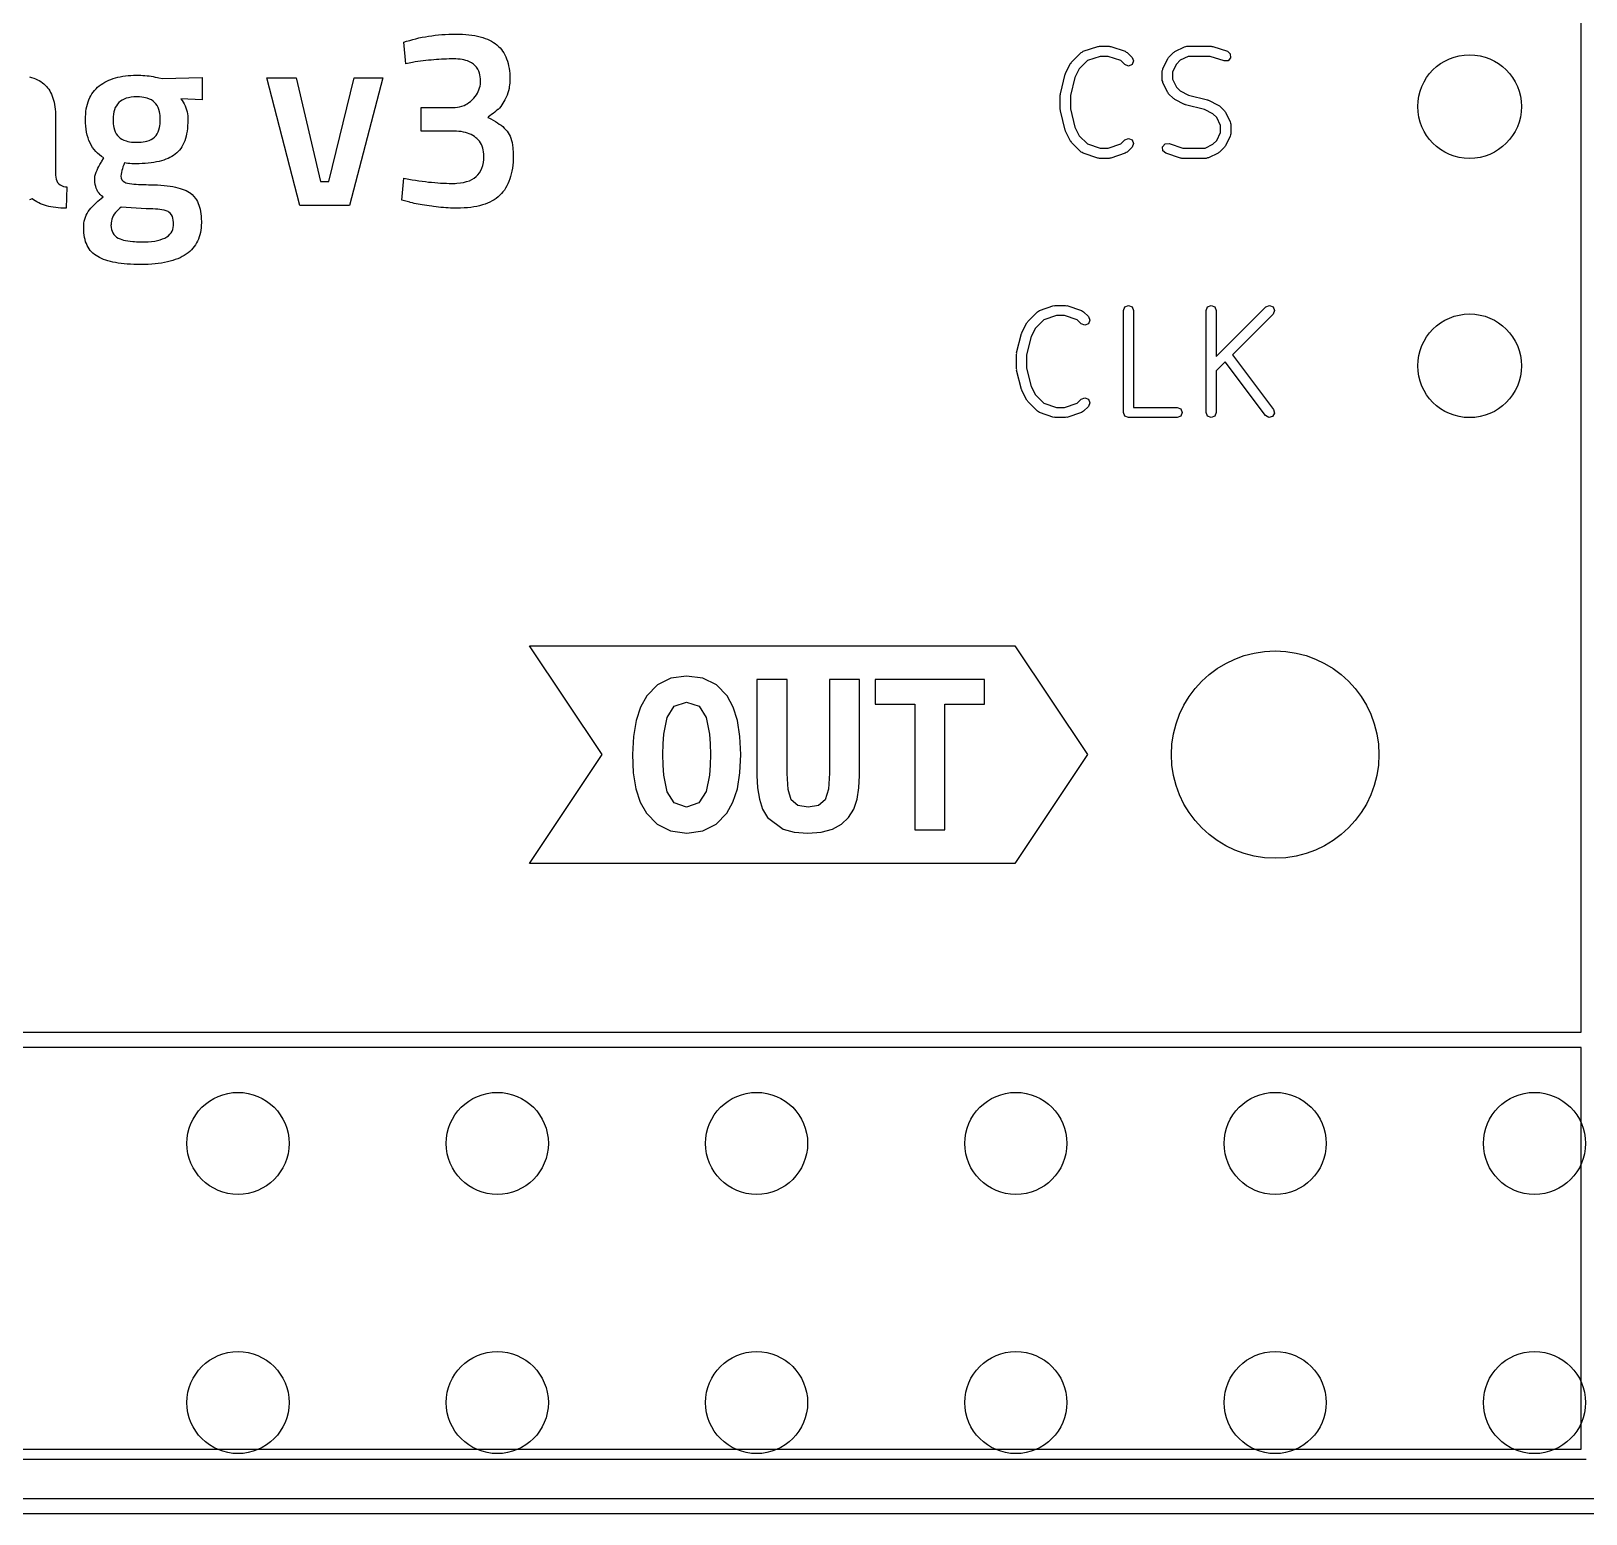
# Model space of a CAD drawing. Extents: x 51 to 109, y -109 to -51.2.
# Drawn here: x 80.52 to 95.75, y -109.04 to -94.51 of the extents above; entities that cross this region are included whole.
import ezdxf

# ---------------------------------------------------------------- set-up
doc = ezdxf.new("R2010")
doc.units = 0
doc.layers.add('BLACK', color=7, linetype='CONTINUOUS')

msp = doc.modelspace()

# ---------------------------------------------------------------- linework, layer by layer
at = {"layer": 'BLACK', "linetype": 'CONTINUOUS'}
for p, q in [((95.708, -104.319), (95.708, -77.9987)), ((84.292, -94.5843), (84.3227, -94.5771)), ((84.3227, -94.5771), (84.3537, -94.5705)), ((84.3537, -94.5705), (84.3851, -94.5646)), ((84.3851, -94.5646), (84.4168, -94.5593)), ((84.4168, -94.5593), (84.4489, -94.5546)), ((84.4489, -94.5546), (84.4813, -94.5505)), ((84.4813, -94.5505), (84.514, -94.5471)), ((84.514, -94.5471), (84.5472, -94.5443)), ((84.5472, -94.5443), (84.5806, -94.5421)), ((84.5806, -94.5421), (84.6144, -94.5406)), ((84.6144, -94.5406), (84.6486, -94.5396)), ((84.6486, -94.5396), (84.6831, -94.5393)), ((84.6831, -94.5393), (84.7173, -94.5397)), ((84.7173, -94.5397), (84.7502, -94.541)), ((84.7502, -94.541), (84.782, -94.5431)), ((84.782, -94.5431), (84.8126, -94.546)), ((84.8126, -94.546), (84.842, -94.5497)), ((84.842, -94.5497), (84.8702, -94.5543)), ((84.8702, -94.5543), (84.8972, -94.5597)), ((84.8972, -94.5597), (84.923, -94.5659)), ((84.923, -94.5659), (84.9477, -94.573)), ((84.9477, -94.573), (84.9712, -94.5809)), ((84.9712, -94.5809), (84.9934, -94.5896)), ((84.1729, -94.6192), (84.2021, -94.6095)), ((84.1954, -94.8294), (84.1729, -94.6192)), ((84.2021, -94.6095), (84.2317, -94.6005)), ((84.2317, -94.6005), (84.2617, -94.5921)), ((84.2617, -94.5921), (84.292, -94.5843)), ((84.9934, -94.5896), (85.0145, -94.5992)), ((85.0145, -94.5992), (85.0344, -94.6095)), ((85.0344, -94.6095), (85.0531, -94.6208)), ((85.0531, -94.6208), (85.0706, -94.6328)), ((85.0706, -94.6328), (85.087, -94.6457)), ((85.087, -94.6457), (85.1023, -94.6595)), ((85.1023, -94.6595), (85.1166, -94.6742)), ((85.1166, -94.6742), (85.1299, -94.69)), ((85.1299, -94.69), (85.1423, -94.7066)), ((85.1423, -94.7066), (85.1536, -94.7243)), ((85.1536, -94.7243), (85.164, -94.7429)), ((90.7142, -94.8149), (90.8094, -94.7197)), ((90.8094, -94.7197), (90.8202, -94.7152)), ((90.8202, -94.7152), (90.829, -94.7076)), ((90.829, -94.7076), (90.9718, -94.66)), ((90.9718, -94.66), (90.98, -94.6606)), ((90.98, -94.6606), (90.9876, -94.6574)), ((90.9876, -94.6574), (91.0829, -94.6574)), ((91.0829, -94.6574), (91.0905, -94.6606)), ((91.0905, -94.6606), (91.0987, -94.66)), ((91.0987, -94.66), (91.2415, -94.7076)), ((91.2415, -94.7076), (91.2503, -94.7152)), ((91.2503, -94.7152), (91.2611, -94.7197)), ((91.2611, -94.7197), (91.3087, -94.7673)), ((91.6666, -94.7673), (91.7142, -94.7197)), ((91.7142, -94.7197), (91.7218, -94.7165)), ((91.7218, -94.7165), (91.7272, -94.7103)), ((91.7272, -94.7103), (91.8224, -94.6627)), ((91.8224, -94.6627), (91.834, -94.6619)), ((91.834, -94.6619), (91.8448, -94.6574)), ((91.8448, -94.6574), (92.0829, -94.6574)), ((92.0829, -94.6574), (92.0905, -94.6606)), ((92.0905, -94.6606), (92.0987, -94.66)), ((92.0987, -94.66), (92.2415, -94.7076)), ((92.2415, -94.7076), (92.2704, -94.7327)), ((92.2704, -94.7327), (92.2731, -94.7708)), ((84.2606, -94.8168), (84.1954, -94.8294)), ((84.2868, -94.8126), (84.2606, -94.8168)), ((84.3129, -94.8087), (84.2868, -94.8126)), ((84.3389, -94.805), (84.3129, -94.8087)), ((84.3649, -94.8016), (84.3389, -94.805)), ((84.3907, -94.7985), (84.3649, -94.8016)), ((84.4164, -94.7956), (84.3907, -94.7985)), ((84.4421, -94.7931), (84.4164, -94.7956)), ((84.4676, -94.7908), (84.4421, -94.7931)), ((84.493, -94.7887), (84.4676, -94.7908)), ((84.5184, -94.7869), (84.493, -94.7887)), ((84.5436, -94.7855), (84.5184, -94.7869)), ((84.5688, -94.7842), (84.5436, -94.7855)), ((84.5938, -94.7833), (84.5688, -94.7842)), ((84.6188, -94.7826), (84.5938, -94.7833)), ((84.6436, -94.7822), (84.6188, -94.7826)), ((84.6683, -94.7821), (84.6436, -94.7822)), ((84.6831, -94.7823), (84.6683, -94.7821)), ((84.7046, -94.7833), (84.6831, -94.7823)), ((84.7251, -94.7853), (84.7046, -94.7833)), ((84.7447, -94.7883), (84.7251, -94.7853)), ((84.7634, -94.7921), (84.7447, -94.7883)), ((84.7812, -94.7969), (84.7634, -94.7921)), ((84.7982, -94.8026), (84.7812, -94.7969)), ((84.8193, -94.8116), (84.7982, -94.8026)), ((84.8389, -94.8223), (84.8193, -94.8116)), ((84.8568, -94.8346), (84.8389, -94.8223)), ((84.873, -94.8486), (84.8568, -94.8346)), ((84.887, -94.8644), (84.873, -94.8486)), ((84.8989, -94.882), (84.887, -94.8644)), ((84.9086, -94.9013), (84.8989, -94.882)), ((85.164, -94.7429), (85.1734, -94.7625)), ((85.1734, -94.7625), (85.1818, -94.783)), ((85.1818, -94.783), (85.1892, -94.8046)), ((85.1892, -94.8046), (85.1956, -94.827)), ((85.1956, -94.827), (85.201, -94.8505)), ((85.201, -94.8505), (85.2055, -94.8749)), ((85.2055, -94.8749), (85.2089, -94.9003)), ((90.6572, -94.9232), (90.7048, -94.8279)), ((90.7048, -94.8279), (90.711, -94.8225)), ((90.711, -94.8225), (90.7142, -94.8149)), ((90.7906, -94.8799), (90.7491, -94.963)), ((90.8718, -94.7987), (90.7906, -94.8799)), ((90.9957, -94.7574), (90.8718, -94.7987)), ((91.0747, -94.7574), (90.9957, -94.7574)), ((91.1987, -94.7987), (91.0747, -94.7574)), ((91.238, -94.838), (91.1987, -94.7987)), ((91.2733, -94.8527), (91.238, -94.838)), ((91.3087, -94.838), (91.2733, -94.8527)), ((91.3087, -94.7673), (91.3233, -94.8027)), ((91.3233, -94.8027), (91.3087, -94.838)), ((91.6043, -94.8979), (91.6087, -94.8871)), ((91.6087, -94.8871), (91.6096, -94.8755)), ((91.6096, -94.8755), (91.6572, -94.7803)), ((91.6572, -94.7803), (91.6634, -94.7749)), ((91.6634, -94.7749), (91.6666, -94.7673)), ((91.743, -94.8323), (91.7043, -94.9097)), ((91.7791, -94.7961), (91.743, -94.8323)), ((91.8566, -94.7574), (91.7791, -94.7961)), ((92.0747, -94.7574), (91.8566, -94.7574)), ((92.2099, -94.8025), (92.0747, -94.7574)), ((92.2481, -94.7998), (92.2099, -94.8025)), ((92.2731, -94.7708), (92.2481, -94.7998)), ((80.5072, -94.9587), (80.5283, -94.9645)), ((80.5283, -94.9645), (80.5484, -94.971)), ((80.5484, -94.971), (80.5676, -94.9784)), ((80.5676, -94.9784), (80.5857, -94.9865)), ((80.5857, -94.9865), (80.6028, -94.9954)), ((80.6028, -94.9954), (80.619, -95.0051)), ((80.619, -95.0051), (80.6341, -95.0155)), ((80.6341, -95.0155), (80.6482, -95.0267)), ((80.6482, -95.0267), (80.6614, -95.0387)), ((80.6614, -95.0387), (80.6736, -95.0515)), ((81.1908, -95.047), (81.208, -95.0342)), ((81.208, -95.0342), (81.226, -95.0223)), ((81.226, -95.0223), (81.2448, -95.0113)), ((81.2448, -95.0113), (81.2642, -95.001)), ((81.2642, -95.001), (81.2845, -94.9915)), ((81.2845, -94.9915), (81.3054, -94.9829)), ((81.3054, -94.9829), (81.3271, -94.9751)), ((81.3271, -94.9751), (81.3496, -94.9681)), ((81.3496, -94.9681), (81.3728, -94.962)), ((81.3728, -94.962), (81.3967, -94.9567)), ((81.3967, -94.9567), (81.4214, -94.9521)), ((81.4214, -94.9521), (81.4468, -94.9484)), ((81.4468, -94.9484), (81.473, -94.9456)), ((81.473, -94.9456), (81.4999, -94.9435)), ((81.4999, -94.9435), (81.5276, -94.9423)), ((81.5276, -94.9423), (81.556, -94.9419)), ((81.556, -94.9419), (81.5766, -94.9421)), ((81.5766, -94.9421), (81.5972, -94.9428)), ((81.5972, -94.9428), (81.6178, -94.9439)), ((81.6178, -94.9439), (81.6383, -94.9454)), ((81.6383, -94.9454), (81.6587, -94.9474)), ((81.6587, -94.9474), (81.6791, -94.9498)), ((81.6791, -94.9498), (81.6994, -94.9527)), ((81.6994, -94.9527), (81.7197, -94.956)), ((81.7197, -94.956), (81.74, -94.9598)), ((81.74, -94.9598), (81.7601, -94.964)), ((81.7601, -94.964), (81.7735, -94.9671)), ((81.7735, -94.9671), (81.8113, -94.9744)), ((81.8113, -94.9744), (82.1991, -94.9645)), ((82.1991, -94.9645), (82.1991, -95.1846)), ((83.1567, -96.2177), (82.834, -94.9671)), ((82.834, -94.9671), (83.1193, -94.9671)), ((83.1193, -94.9671), (83.3595, -95.985)), ((83.4394, -95.985), (83.6895, -94.9671)), ((83.9674, -94.9671), (83.6422, -96.2177)), ((83.6895, -94.9671), (83.9674, -94.9671)), ((84.9162, -94.9223), (84.9086, -94.9013)), ((84.9204, -94.9393), (84.9162, -94.9223)), ((84.9234, -94.9573), (84.9204, -94.9393)), ((84.9209, -95.0484), (84.9239, -95.0293)), ((84.9253, -94.9762), (84.9234, -94.9573)), ((84.9239, -95.0293), (84.9256, -95.0096)), ((84.9259, -94.9962), (84.9253, -94.9762)), ((84.9256, -95.0096), (84.9259, -94.9962)), ((85.2103, -95.0369), (85.2079, -95.0544)), ((85.2089, -94.9003), (85.2114, -94.9267)), ((85.212, -95.019), (85.2103, -95.0369)), ((85.2114, -94.9267), (85.2129, -94.954)), ((85.213, -95.0008), (85.212, -95.019)), ((85.2129, -94.954), (85.2133, -94.9823)), ((85.2133, -94.9823), (85.213, -95.0008)), ((90.6058, -95.1239), (90.6534, -94.9334)), ((90.6534, -94.9334), (90.6568, -94.9288)), ((90.6568, -94.9288), (90.6572, -94.9232)), ((90.7491, -94.963), (90.7043, -95.1421)), ((91.6043, -94.9931), (91.6043, -94.8979)), ((91.6087, -95.0039), (91.6043, -94.9931)), ((91.6096, -95.0155), (91.6087, -95.0039)), ((91.6572, -95.1107), (91.6096, -95.0155)), ((91.7043, -94.9097), (91.7043, -94.9813)), ((91.7043, -94.9813), (91.743, -95.0588)), ((80.6736, -95.0515), (80.6851, -95.0652)), ((80.6851, -95.0652), (80.6958, -95.0798)), ((80.6958, -95.0798), (80.7057, -95.0953)), ((80.7057, -95.0953), (80.7148, -95.1117)), ((80.7148, -95.1117), (80.7231, -95.129)), ((80.7231, -95.129), (80.7306, -95.1472)), ((80.7306, -95.1472), (80.7373, -95.1664)), ((80.7373, -95.1664), (80.7432, -95.1864)), ((80.7432, -95.1864), (80.7484, -95.2074)), ((81.0816, -95.2033), (81.0895, -95.1821)), ((81.0895, -95.1821), (81.0984, -95.1619)), ((81.0984, -95.1619), (81.1085, -95.1427)), ((81.1085, -95.1427), (81.1195, -95.1244)), ((81.1195, -95.1244), (81.1317, -95.107)), ((81.1317, -95.107), (81.1449, -95.0906)), ((81.1449, -95.0906), (81.1591, -95.0751)), ((81.1591, -95.0751), (81.1744, -95.0606)), ((81.1744, -95.0606), (81.1908, -95.047)), ((81.4157, -95.186), (81.3986, -95.1973)), ((81.4346, -95.1764), (81.4157, -95.186)), ((81.4553, -95.1686), (81.4346, -95.1764)), ((81.4778, -95.1625), (81.4553, -95.1686)), ((81.502, -95.1581), (81.4778, -95.1625)), ((81.5281, -95.1555), (81.502, -95.1581)), ((81.556, -95.1547), (81.5281, -95.1555)), ((81.5636, -95.1547), (81.556, -95.1547)), ((81.5855, -95.1555), (81.5636, -95.1547)), ((81.6063, -95.1572), (81.5855, -95.1555)), ((81.6259, -95.1599), (81.6063, -95.1572)), ((81.6444, -95.1636), (81.6259, -95.1599)), ((81.6616, -95.1681), (81.6444, -95.1636)), ((81.6828, -95.1757), (81.6616, -95.1681)), ((81.7018, -95.185), (81.6828, -95.1757)), ((81.7188, -95.1959), (81.7018, -95.185)), ((82.1991, -95.1846), (81.9911, -95.172)), ((81.9911, -95.172), (82.0032, -95.1887)), ((82.0032, -95.1887), (82.0141, -95.206)), ((84.827, -95.199), (84.8419, -95.1858)), ((84.8419, -95.1858), (84.8468, -95.1812)), ((84.8468, -95.1812), (84.861, -95.1665)), ((84.861, -95.1665), (84.8737, -95.1514)), ((84.8737, -95.1514), (84.885, -95.1356)), ((84.885, -95.1356), (84.895, -95.1193)), ((84.895, -95.1193), (84.9036, -95.1024)), ((84.9036, -95.1024), (84.9107, -95.085)), ((84.9107, -95.085), (84.9165, -95.067)), ((84.9165, -95.067), (84.9209, -95.0484)), ((85.165, -95.1818), (85.1553, -95.1997)), ((85.1747, -95.1625), (85.165, -95.1818)), ((85.1771, -95.1574), (85.1747, -95.1625)), ((85.1858, -95.1369), (85.1771, -95.1574)), ((85.1934, -95.1157), (85.1858, -95.1369)), ((85.1997, -95.094), (85.1934, -95.1157)), ((85.2049, -95.0716), (85.1997, -95.094)), ((85.2079, -95.0544), (85.2049, -95.0716)), ((90.6043, -95.136), (90.6067, -95.1301)), ((90.6043, -95.2788), (90.6043, -95.136)), ((90.6067, -95.1301), (90.6058, -95.1239)), ((90.7043, -95.1421), (90.7043, -95.2727)), ((91.6634, -95.1161), (91.6572, -95.1107)), ((91.6666, -95.1237), (91.6634, -95.1161)), ((91.7142, -95.1713), (91.6666, -95.1237)), ((91.7218, -95.1745), (91.7142, -95.1713)), ((91.7272, -95.1807), (91.7218, -95.1745)), ((91.8224, -95.2283), (91.7272, -95.1807)), ((91.743, -95.0588), (91.7791, -95.0949)), ((91.7791, -95.0949), (91.8622, -95.1364)), ((91.8622, -95.1364), (92.0474, -95.1827)), ((92.0474, -95.1827), (92.0519, -95.1861)), ((92.0519, -95.1861), (92.0576, -95.1865)), ((92.0576, -95.1865), (92.1528, -95.2341)), ((80.7484, -95.2074), (80.7527, -95.2293)), ((80.7527, -95.2293), (80.7563, -95.252)), ((80.7563, -95.252), (80.759, -95.2757)), ((80.759, -95.2757), (80.761, -95.3003)), ((80.761, -95.3003), (80.7622, -95.3258)), ((80.7622, -95.3258), (80.7626, -95.3523)), ((81.0562, -95.3497), (81.0578, -95.323)), ((81.0578, -95.323), (81.0605, -95.2972)), ((81.0605, -95.2972), (81.0641, -95.2723)), ((81.0641, -95.2723), (81.0689, -95.2483)), ((81.0689, -95.2483), (81.0747, -95.2253)), ((81.0747, -95.2253), (81.0816, -95.2033)), ((81.3294, -95.3252), (81.3267, -95.3505)), ((81.3339, -95.3017), (81.3294, -95.3252)), ((81.3402, -95.28), (81.3339, -95.3017)), ((81.3483, -95.26), (81.3402, -95.28)), ((81.3582, -95.2417), (81.3483, -95.26)), ((81.3699, -95.2252), (81.3582, -95.2417)), ((81.3834, -95.2104), (81.3699, -95.2252)), ((81.3986, -95.1973), (81.3834, -95.2104)), ((81.7336, -95.2085), (81.7188, -95.1959)), ((81.7465, -95.2229), (81.7336, -95.2085)), ((81.7577, -95.2393), (81.7465, -95.2229)), ((81.7672, -95.2575), (81.7577, -95.2393)), ((81.775, -95.2777), (81.7672, -95.2575)), ((81.781, -95.2997), (81.775, -95.2777)), ((81.7844, -95.3176), (81.781, -95.2997)), ((81.7868, -95.3364), (81.7844, -95.3176)), ((81.7883, -95.3564), (81.7868, -95.3364)), ((82.0141, -95.206), (82.0239, -95.2237)), ((82.0239, -95.2237), (82.0324, -95.242)), ((82.0324, -95.242), (82.0397, -95.2609)), ((82.0397, -95.2609), (82.0459, -95.2802)), ((82.0459, -95.2802), (82.0509, -95.3001)), ((82.0509, -95.3001), (82.0546, -95.3205)), ((82.0546, -95.3205), (82.0572, -95.3414)), ((82.0572, -95.3414), (82.0586, -95.3628)), ((84.3431, -95.4899), (84.3431, -95.2571)), ((84.3431, -95.2571), (84.6757, -95.2571)), ((84.6757, -95.2571), (84.6986, -95.256)), ((84.6986, -95.256), (84.7211, -95.2524)), ((84.7211, -95.2524), (84.7431, -95.2465)), ((84.7431, -95.2465), (84.7648, -95.2381)), ((84.7648, -95.2381), (84.7807, -95.2304)), ((84.7807, -95.2304), (84.7963, -95.2212)), ((84.7963, -95.2212), (84.8118, -95.2108)), ((84.8118, -95.2108), (84.827, -95.199)), ((85.0176, -95.34), (85.0032, -95.3499)), ((85.0346, -95.3279), (85.0176, -95.34)), ((85.0507, -95.3159), (85.0346, -95.3279)), ((85.0658, -95.3041), (85.0507, -95.3159)), ((85.08, -95.2925), (85.0658, -95.3041)), ((85.0957, -95.2789), (85.08, -95.2925)), ((85.0982, -95.2765), (85.0957, -95.2789)), ((85.1107, -95.2637), (85.0982, -95.2765)), ((85.1232, -95.2487), (85.1107, -95.2637)), ((85.1356, -95.2315), (85.1232, -95.2487)), ((85.1455, -95.2163), (85.1356, -95.2315)), ((85.1553, -95.1997), (85.1455, -95.2163)), ((90.6067, -95.2847), (90.6043, -95.2788)), ((90.6058, -95.291), (90.6067, -95.2847)), ((90.6534, -95.4814), (90.6058, -95.291)), ((90.7043, -95.2727), (90.7491, -95.4519)), ((91.8281, -95.2287), (91.8224, -95.2283)), ((91.8326, -95.2321), (91.8281, -95.2287)), ((92.0178, -95.2784), (91.8326, -95.2321)), ((92.1009, -95.3199), (92.0178, -95.2784)), ((92.137, -95.3561), (92.1009, -95.3199)), ((92.1528, -95.2341), (92.1582, -95.2403)), ((92.1582, -95.2403), (92.1658, -95.2435)), ((92.1658, -95.2435), (92.2134, -95.2911)), ((92.2134, -95.2911), (92.2166, -95.2987)), ((92.2166, -95.2987), (92.2228, -95.3041)), ((92.2228, -95.3041), (92.2704, -95.3993)), ((80.7626, -95.3523), (80.7626, -95.9224)), ((81.0557, -95.3774), (81.0562, -95.3497)), ((81.0564, -95.4103), (81.0557, -95.3774)), ((81.0585, -95.4418), (81.0564, -95.4103)), ((81.062, -95.4721), (81.0585, -95.4418)), ((81.067, -95.5012), (81.062, -95.4721)), ((81.3267, -95.3505), (81.3258, -95.3774)), ((81.3258, -95.3774), (81.3263, -95.3985)), ((81.3263, -95.3985), (81.3278, -95.4184)), ((81.3278, -95.4184), (81.3302, -95.4373)), ((81.3302, -95.4373), (81.3336, -95.4551)), ((81.3336, -95.4551), (81.3396, -95.4772)), ((81.3396, -95.4772), (81.3474, -95.4974)), ((81.3474, -95.4974), (81.3568, -95.5156)), ((81.7585, -95.5156), (81.7677, -95.4974)), ((81.7677, -95.4974), (81.7753, -95.4772)), ((81.7753, -95.4772), (81.7812, -95.4551)), ((81.7812, -95.4551), (81.7845, -95.4373)), ((81.7845, -95.4373), (81.7869, -95.4184)), ((81.7869, -95.4184), (81.7883, -95.3985)), ((81.7887, -95.3774), (81.7883, -95.3564)), ((81.7883, -95.3985), (81.7887, -95.3774)), ((82.0511, -95.4905), (82.0468, -95.5158)), ((82.0545, -95.464), (82.0511, -95.4905)), ((82.0569, -95.4363), (82.0545, -95.464)), ((82.0584, -95.4075), (82.0569, -95.4363)), ((82.0589, -95.3774), (82.0584, -95.4075)), ((82.0586, -95.3628), (82.0589, -95.3774)), ((84.6757, -95.4899), (84.3431, -95.4899)), ((84.6915, -95.4905), (84.6757, -95.4899)), ((84.7144, -95.4922), (84.6915, -95.4905)), ((84.7364, -95.495), (84.7144, -95.4922)), ((84.7576, -95.4988), (84.7364, -95.495)), ((85.0032, -95.3499), (84.9958, -95.3549)), ((84.9958, -95.3549), (85.0121, -95.3627)), ((85.0121, -95.3627), (85.0277, -95.3707)), ((85.0277, -95.3707), (85.0502, -95.3828)), ((85.0502, -95.3828), (85.0714, -95.395)), ((85.0714, -95.395), (85.0912, -95.4075)), ((85.0912, -95.4075), (85.1098, -95.4202)), ((85.1098, -95.4202), (85.127, -95.4331)), ((85.127, -95.4331), (85.143, -95.4462)), ((85.143, -95.4462), (85.1577, -95.4595)), ((85.1577, -95.4595), (85.171, -95.4729)), ((85.171, -95.4729), (85.1831, -95.4866)), ((85.1831, -95.4866), (85.1869, -95.4912)), ((85.1869, -95.4912), (85.1974, -95.5059)), ((90.6568, -95.486), (90.6534, -95.4814)), ((90.6572, -95.4917), (90.6568, -95.486)), ((90.7048, -95.5869), (90.6572, -95.4917)), ((90.7491, -95.4519), (90.7906, -95.5349)), ((92.1757, -95.4335), (92.137, -95.3561)), ((92.1757, -95.5051), (92.1757, -95.4335)), ((92.2704, -95.3993), (92.2713, -95.411)), ((92.2713, -95.411), (92.2757, -95.4217)), ((92.2757, -95.4217), (92.2757, -95.5169)), ((81.0733, -95.529), (81.067, -95.5012)), ((81.0811, -95.5556), (81.0733, -95.529)), ((81.0902, -95.5809), (81.0811, -95.5556)), ((81.1008, -95.605), (81.0902, -95.5809)), ((81.1127, -95.6278), (81.1008, -95.605)), ((81.1261, -95.6494), (81.1127, -95.6278)), ((81.1409, -95.6697), (81.1261, -95.6494)), ((81.3568, -95.5156), (81.368, -95.5319)), ((81.368, -95.5319), (81.381, -95.5464)), ((81.381, -95.5464), (81.3958, -95.5589)), ((81.3958, -95.5589), (81.4128, -95.5697)), ((81.4128, -95.5697), (81.4318, -95.5789)), ((81.4318, -95.5789), (81.453, -95.5864)), ((81.453, -95.5864), (81.4702, -95.591)), ((81.4702, -95.591), (81.4886, -95.5946)), ((81.4886, -95.5946), (81.5082, -95.5972)), ((81.5082, -95.5972), (81.529, -95.5989)), ((81.529, -95.5989), (81.551, -95.5997)), ((81.551, -95.5997), (81.5586, -95.5998)), ((81.5586, -95.5998), (81.5809, -95.5993)), ((81.5809, -95.5993), (81.6021, -95.5979)), ((81.6021, -95.5979), (81.622, -95.5956)), ((81.622, -95.5956), (81.6408, -95.5923)), ((81.6408, -95.5923), (81.6583, -95.588)), ((81.6583, -95.588), (81.6798, -95.581)), ((81.6798, -95.581), (81.6992, -95.5722)), ((81.6992, -95.5722), (81.7164, -95.5618)), ((81.7164, -95.5618), (81.7315, -95.5497)), ((81.7315, -95.5497), (81.7349, -95.5464)), ((81.7349, -95.5464), (81.7475, -95.5319)), ((81.7475, -95.5319), (81.7585, -95.5156)), ((82.0004, -95.6428), (81.9892, -95.6598)), ((82.0105, -95.6246), (82.0004, -95.6428)), ((82.0197, -95.6052), (82.0105, -95.6246)), ((82.0279, -95.5846), (82.0197, -95.6052)), ((82.0352, -95.5628), (82.0279, -95.5846)), ((82.0415, -95.5399), (82.0352, -95.5628)), ((82.0468, -95.5158), (82.0415, -95.5399)), ((84.7778, -95.5037), (84.7576, -95.4988)), ((84.7972, -95.5096), (84.7778, -95.5037)), ((84.8156, -95.5166), (84.7972, -95.5096)), ((84.8332, -95.5246), (84.8156, -95.5166)), ((84.8499, -95.5337), (84.8332, -95.5246)), ((84.8658, -95.5439), (84.8499, -95.5337)), ((84.8807, -95.5551), (84.8658, -95.5439)), ((84.8901, -95.5631), (84.8807, -95.5551)), ((84.9031, -95.576), (84.8901, -95.5631)), ((84.9147, -95.5899), (84.9031, -95.576)), ((84.925, -95.6048), (84.9147, -95.5899)), ((84.9338, -95.6207), (84.925, -95.6048)), ((84.9414, -95.6377), (84.9338, -95.6207)), ((84.9475, -95.6556), (84.9414, -95.6377)), ((85.1974, -95.5059), (85.2069, -95.5221)), ((85.2069, -95.5221), (85.2154, -95.54)), ((85.2154, -95.54), (85.2228, -95.5594)), ((85.2228, -95.5594), (85.2292, -95.5805)), ((85.2292, -95.5805), (85.2346, -95.6031)), ((85.2346, -95.6031), (85.2389, -95.6274)), ((85.2389, -95.6274), (85.2422, -95.6533)), ((90.711, -95.5923), (90.7048, -95.5869)), ((90.7142, -95.5999), (90.711, -95.5923)), ((90.8094, -95.6952), (90.7142, -95.5999)), ((90.7906, -95.5349), (90.8718, -95.6161)), ((90.8718, -95.6161), (90.9957, -95.6574)), ((91.0747, -95.6574), (91.1987, -95.6161)), ((91.1987, -95.6161), (91.238, -95.5768)), ((91.238, -95.5768), (91.2733, -95.5622)), ((91.3087, -95.6475), (91.2611, -95.6952)), ((91.2733, -95.5622), (91.3087, -95.5768)), ((91.3087, -95.5768), (91.3233, -95.6122)), ((91.3233, -95.6122), (91.3087, -95.6475)), ((91.6069, -95.644), (91.6319, -95.6151)), ((91.6096, -95.6822), (91.6069, -95.644)), ((91.6319, -95.6151), (91.6701, -95.6124)), ((91.6701, -95.6124), (91.8053, -95.6574)), ((92.0234, -95.6574), (92.1009, -95.6187)), ((92.1009, -95.6187), (92.137, -95.5826)), ((92.137, -95.5826), (92.1757, -95.5051)), ((92.2135, -95.6475), (92.1658, -95.6952)), ((92.2166, -95.6399), (92.2135, -95.6475)), ((92.2228, -95.6345), (92.2166, -95.6399)), ((92.2704, -95.5393), (92.2228, -95.6345)), ((92.2713, -95.5277), (92.2704, -95.5393)), ((92.2757, -95.5169), (92.2713, -95.5277)), ((81.1571, -95.6888), (81.1409, -95.6697)), ((81.1747, -95.7066), (81.1571, -95.6888)), ((81.1937, -95.7232), (81.1747, -95.7066)), ((81.2141, -95.7386), (81.1937, -95.7232)), ((81.1976, -95.8171), (81.2092, -95.797)), ((81.2092, -95.797), (81.2133, -95.79)), ((81.2133, -95.79), (81.2359, -95.7526)), ((81.2359, -95.7526), (81.2141, -95.7386)), ((81.4387, -95.8), (81.4305, -95.8207)), ((81.4532, -95.8029), (81.4387, -95.8)), ((81.6992, -95.8008), (81.6713, -95.8041)), ((81.7261, -95.7968), (81.6992, -95.8008)), ((81.7519, -95.792), (81.7261, -95.7968)), ((81.7766, -95.7865), (81.7519, -95.792)), ((81.8002, -95.7803), (81.7766, -95.7865)), ((81.8227, -95.7733), (81.8002, -95.7803)), ((81.8442, -95.7656), (81.8227, -95.7733)), ((81.8645, -95.7572), (81.8442, -95.7656)), ((81.8838, -95.748), (81.8645, -95.7572)), ((81.902, -95.7381), (81.8838, -95.748)), ((81.9191, -95.7275), (81.902, -95.7381)), ((81.9351, -95.7162), (81.9191, -95.7275)), ((81.9501, -95.7039), (81.9351, -95.7162)), ((81.9641, -95.6904), (81.9501, -95.7039)), ((81.9772, -95.6757), (81.9641, -95.6904)), ((81.9892, -95.6598), (81.9772, -95.6757)), ((84.9523, -95.6746), (84.9475, -95.6556)), ((84.9479, -95.8268), (84.9537, -95.7991)), ((84.9557, -95.6945), (84.9523, -95.6746)), ((84.9537, -95.7991), (84.9573, -95.7693)), ((84.9578, -95.7155), (84.9557, -95.6945)), ((84.9573, -95.7693), (84.9584, -95.7374)), ((84.9584, -95.7374), (84.9578, -95.7155)), ((85.2439, -95.7936), (85.2413, -95.8238)), ((85.2422, -95.6533), (85.2438, -95.6714)), ((85.2438, -95.6714), (85.245, -95.6902)), ((85.2454, -95.7624), (85.2439, -95.7936)), ((85.245, -95.6902), (85.2457, -95.7098)), ((85.2459, -95.7301), (85.2454, -95.7624)), ((85.2457, -95.7098), (85.2459, -95.7301)), ((90.8202, -95.6996), (90.8094, -95.6952)), ((90.829, -95.7072), (90.8202, -95.6996)), ((90.9718, -95.7549), (90.829, -95.7072)), ((90.98, -95.7543), (90.9718, -95.7549)), ((90.9876, -95.7574), (90.98, -95.7543)), ((91.0829, -95.7574), (90.9876, -95.7574)), ((90.9957, -95.6574), (91.0747, -95.6574)), ((91.0905, -95.7543), (91.0829, -95.7574)), ((91.0987, -95.7549), (91.0905, -95.7543)), ((91.2415, -95.7072), (91.0987, -95.7549)), ((91.2503, -95.6996), (91.2415, -95.7072)), ((91.2611, -95.6952), (91.2503, -95.6996)), ((91.6385, -95.7072), (91.6096, -95.6822)), ((91.7813, -95.7549), (91.6385, -95.7072)), ((91.7895, -95.7543), (91.7813, -95.7549)), ((91.7971, -95.7574), (91.7895, -95.7543)), ((92.0352, -95.7574), (91.7971, -95.7574)), ((91.8053, -95.6574), (92.0234, -95.6574)), ((92.046, -95.753), (92.0352, -95.7574)), ((92.0576, -95.7521), (92.046, -95.753)), ((92.1528, -95.7045), (92.0576, -95.7521)), ((92.1582, -95.6983), (92.1528, -95.7045)), ((92.1658, -95.6952), (92.1582, -95.6983)), ((80.7626, -95.9224), (80.7644, -95.9421)), ((80.7644, -95.9421), (80.7678, -95.9598)), ((81.146, -95.9524), (81.1484, -95.9315)), ((81.1464, -95.9681), (81.146, -95.9524)), ((81.1484, -95.9315), (81.154, -95.9107)), ((81.154, -95.9107), (81.1608, -95.8918)), ((81.1608, -95.8918), (81.1698, -95.8711)), ((81.1698, -95.8711), (81.1778, -95.8542)), ((81.1778, -95.8542), (81.1871, -95.8362)), ((81.1871, -95.8362), (81.1976, -95.8171)), ((81.4048, -95.9128), (81.4036, -95.9316)), ((81.4036, -95.9316), (81.4058, -95.9503)), ((81.4077, -95.895), (81.4048, -95.9128)), ((81.4058, -95.9503), (81.4124, -95.9664)), ((81.4123, -95.8754), (81.4077, -95.895)), ((81.4173, -95.8584), (81.4123, -95.8754)), ((81.4233, -95.8401), (81.4173, -95.8584)), ((81.4305, -95.8207), (81.4233, -95.8401)), ((81.4719, -95.8057), (81.4532, -95.8029)), ((81.492, -95.8078), (81.4719, -95.8057)), ((81.5099, -95.809), (81.492, -95.8078)), ((81.5287, -95.8097), (81.5099, -95.809)), ((81.5486, -95.81), (81.5287, -95.8097)), ((81.5809, -95.8096), (81.5486, -95.81)), ((81.6121, -95.8085), (81.5809, -95.8096)), ((81.6422, -95.8067), (81.6121, -95.8085)), ((81.6713, -95.8041), (81.6422, -95.8067)), ((84.1555, -96.1678), (84.1729, -95.9524)), ((84.1729, -95.9524), (84.19, -95.9555)), ((84.8412, -95.9642), (84.8635, -95.9507)), ((84.8635, -95.9507), (84.8834, -95.9351)), ((84.8834, -95.9351), (84.901, -95.9175)), ((84.901, -95.9175), (84.9162, -95.8979)), ((84.9162, -95.8979), (84.9291, -95.8762)), ((84.9291, -95.8762), (84.9397, -95.8526)), ((84.9397, -95.8526), (84.9479, -95.8268)), ((85.2207, -95.9339), (85.213, -95.9587)), ((85.2274, -95.9079), (85.2207, -95.9339)), ((85.2331, -95.881), (85.2274, -95.9079)), ((85.2377, -95.8529), (85.2331, -95.881)), ((85.2413, -95.8238), (85.2377, -95.8529)), ((80.7678, -95.9598), (80.7739, -95.9778)), ((80.7739, -95.9778), (80.7823, -95.9931)), ((80.7823, -95.9931), (80.7912, -96.0041)), ((80.7912, -96.0041), (80.8063, -96.0159)), ((80.8063, -96.0159), (80.8224, -96.0244)), ((80.8224, -96.0244), (80.8412, -96.0311)), ((80.8412, -96.0311), (80.8595, -96.0354)), ((80.8595, -96.0354), (80.8729, -96.0375)), ((80.8729, -96.0375), (80.8655, -96.2451)), ((81.148, -95.9905), (81.1464, -95.9681)), ((81.1512, -96.0117), (81.148, -95.9905)), ((81.1558, -96.0316), (81.1512, -96.0117)), ((81.1618, -96.0502), (81.1558, -96.0316)), ((81.1693, -96.0676), (81.1618, -96.0502)), ((81.1783, -96.0837), (81.1693, -96.0676)), ((81.1887, -96.0985), (81.1783, -96.0837)), ((81.2005, -96.112), (81.1887, -96.0985)), ((81.4124, -95.9664), (81.4253, -95.9815)), ((81.4253, -95.9815), (81.4414, -95.9918)), ((81.4414, -95.9918), (81.4496, -95.9954)), ((81.4496, -95.9954), (81.4673, -96.0005)), ((81.4673, -96.0005), (81.4861, -96.004)), ((81.4861, -96.004), (81.509, -96.007)), ((81.509, -96.007), (81.5288, -96.009)), ((81.5288, -96.009), (81.551, -96.0107)), ((81.551, -96.0107), (81.5755, -96.0121)), ((81.5755, -96.0121), (81.5931, -96.0129)), ((81.5931, -96.0129), (81.6117, -96.0136)), ((81.6117, -96.0136), (81.6313, -96.0142)), ((81.6313, -96.0142), (81.652, -96.0146)), ((81.652, -96.0146), (81.6737, -96.0149)), ((81.6737, -96.0149), (81.6921, -96.0152)), ((81.6921, -96.0152), (81.7101, -96.0156)), ((81.7101, -96.0156), (81.7278, -96.0161)), ((81.7278, -96.0161), (81.762, -96.0176)), ((81.762, -96.0176), (81.7948, -96.0197)), ((81.7948, -96.0197), (81.8262, -96.0223)), ((81.8262, -96.0223), (81.856, -96.0256)), ((81.856, -96.0256), (81.8844, -96.0295)), ((81.8844, -96.0295), (81.9113, -96.0339)), ((81.9113, -96.0339), (81.9368, -96.0389)), ((81.9368, -96.0389), (81.9608, -96.0445)), ((81.9608, -96.0445), (81.9833, -96.0507)), ((81.9833, -96.0507), (82.0044, -96.0575)), ((82.0044, -96.0575), (82.024, -96.0649)), ((82.024, -96.0649), (82.0421, -96.0728)), ((82.0421, -96.0728), (82.0588, -96.0814)), ((82.0588, -96.0814), (82.074, -96.0905)), ((82.074, -96.0905), (82.081, -96.0953)), ((82.081, -96.0953), (82.1007, -96.111)), ((83.3595, -95.985), (83.4394, -95.985)), ((84.19, -95.9555), (84.2239, -95.9614)), ((84.2239, -95.9614), (84.2573, -95.9669)), ((84.2573, -95.9669), (84.2902, -95.972)), ((84.2902, -95.972), (84.3226, -95.9768)), ((84.3226, -95.9768), (84.3544, -95.9811)), ((84.3544, -95.9811), (84.3858, -95.985)), ((84.3858, -95.985), (84.4167, -95.9886)), ((84.4167, -95.9886), (84.447, -95.9917)), ((84.447, -95.9917), (84.4768, -95.9945)), ((84.4768, -95.9945), (84.5062, -95.9968)), ((84.5062, -95.9968), (84.535, -95.9988)), ((84.535, -95.9988), (84.5633, -96.0004)), ((84.5633, -96.0004), (84.5911, -96.0015)), ((84.5911, -96.0015), (84.6184, -96.0023)), ((84.6184, -96.0023), (84.6452, -96.0027)), ((84.6452, -96.0027), (84.6584, -96.0028)), ((84.6584, -96.0028), (84.6768, -96.0024)), ((84.6768, -96.0024), (84.6947, -96.0014)), ((84.6947, -96.0014), (84.7287, -95.9981)), ((84.7287, -95.9981), (84.7603, -95.9927)), ((84.7603, -95.9927), (84.7896, -95.9852)), ((84.7896, -95.9852), (84.8166, -95.9757)), ((84.8166, -95.9757), (84.8412, -95.9642)), ((85.1303, -96.1028), (85.1143, -96.1192)), ((85.1452, -96.0854), (85.1303, -96.1028)), ((85.1591, -96.067), (85.1452, -96.0854)), ((85.1719, -96.0475), (85.1591, -96.067)), ((85.1837, -96.0269), (85.1719, -96.0475)), ((85.1945, -96.0052), (85.1837, -96.0269)), ((85.2043, -95.9825), (85.1945, -96.0052)), ((85.213, -95.9587), (85.2043, -95.9825)), ((80.5324, -96.1526), (80.5074, -96.1638)), ((80.5475, -96.1638), (80.5324, -96.1526)), ((80.5634, -96.1743), (80.5475, -96.1638)), ((80.58, -96.184), (80.5634, -96.1743)), ((80.5974, -96.1931), (80.58, -96.184)), ((80.6155, -96.2014), (80.5974, -96.1931)), ((80.6344, -96.209), (80.6155, -96.2014)), ((80.6541, -96.2158), (80.6344, -96.209)), ((80.6745, -96.222), (80.6541, -96.2158)), ((80.6957, -96.2274), (80.6745, -96.222)), ((80.7177, -96.2321), (80.6957, -96.2274)), ((80.7404, -96.2361), (80.7177, -96.2321)), ((80.7639, -96.2393), (80.7404, -96.2361)), ((80.7882, -96.2418), (80.7639, -96.2393)), ((80.8132, -96.2437), (80.7882, -96.2418)), ((80.839, -96.2447), (80.8132, -96.2437)), ((80.8655, -96.2451), (80.839, -96.2447)), ((81.0952, -96.2622), (81.1091, -96.2451)), ((81.1091, -96.2451), (81.1206, -96.232)), ((81.1206, -96.232), (81.1331, -96.2188)), ((81.1331, -96.2188), (81.1466, -96.2053)), ((81.1466, -96.2053), (81.1611, -96.1917)), ((81.1611, -96.1917), (81.1765, -96.1779)), ((81.1765, -96.1779), (81.1929, -96.1638)), ((81.1929, -96.1638), (81.2102, -96.1496)), ((81.2138, -96.1243), (81.2005, -96.112)), ((81.2102, -96.1496), (81.2285, -96.1352)), ((81.2285, -96.1352), (81.2138, -96.1243)), ((81.3897, -96.2491), (81.3749, -96.2627)), ((81.4062, -96.2351), (81.3897, -96.2491)), ((81.6511, -96.2503), (81.4062, -96.2351)), ((81.661, -96.2505), (81.6511, -96.2503)), ((81.6802, -96.251), (81.661, -96.2505)), ((81.6986, -96.2517), (81.6802, -96.251)), ((81.7161, -96.2526), (81.6986, -96.2517)), ((81.7408, -96.2542), (81.7161, -96.2526)), ((81.7636, -96.2563), (81.7408, -96.2542)), ((81.7846, -96.2588), (81.7636, -96.2563)), ((81.8037, -96.2617), (81.7846, -96.2588)), ((82.1007, -96.111), (82.1185, -96.1291)), ((82.1185, -96.1291), (82.1343, -96.1497)), ((82.1343, -96.1497), (82.1438, -96.1647)), ((82.1438, -96.1647), (82.1524, -96.1809)), ((82.1524, -96.1809), (82.1602, -96.1981)), ((82.1602, -96.1981), (82.1671, -96.2164)), ((82.1671, -96.2164), (82.1731, -96.2358)), ((82.1731, -96.2358), (82.1783, -96.2562)), ((82.1783, -96.2562), (82.1826, -96.2777)), ((83.6422, -96.2177), (83.1567, -96.2177)), ((84.2328, -96.1878), (84.1555, -96.1678)), ((84.2379, -96.189), (84.2328, -96.1878)), ((84.2592, -96.194), (84.2379, -96.189)), ((84.2764, -96.1977), (84.2592, -96.194)), ((84.2945, -96.2014), (84.2764, -96.1977)), ((84.3136, -96.205), (84.2945, -96.2014)), ((84.3336, -96.2086), (84.3136, -96.205)), ((84.3546, -96.2122), (84.3336, -96.2086)), ((84.3765, -96.2158), (84.3546, -96.2122)), ((84.3995, -96.2194), (84.3765, -96.2158)), ((84.4233, -96.2229), (84.3995, -96.2194)), ((84.4482, -96.2264), (84.4233, -96.2229)), ((84.465, -96.2287), (84.4482, -96.2264)), ((84.4898, -96.2318), (84.465, -96.2287)), ((84.5143, -96.2346), (84.4898, -96.2318)), ((84.5384, -96.2371), (84.5143, -96.2346)), ((84.562, -96.2392), (84.5384, -96.2371)), ((84.5853, -96.241), (84.562, -96.2392)), ((84.6082, -96.2425), (84.5853, -96.241)), ((84.6307, -96.2436), (84.6082, -96.2425)), ((84.6527, -96.2444), (84.6307, -96.2436)), ((84.6744, -96.2449), (84.6527, -96.2444)), ((84.6957, -96.2451), (84.6744, -96.2449)), ((84.7135, -96.245), (84.6957, -96.2451)), ((84.731, -96.2446), (84.7135, -96.245)), ((84.7651, -96.2431), (84.731, -96.2446)), ((84.798, -96.2407), (84.7651, -96.2431)), ((84.8297, -96.2372), (84.798, -96.2407)), ((84.8601, -96.2328), (84.8297, -96.2372)), ((84.8893, -96.2274), (84.8601, -96.2328)), ((84.9173, -96.221), (84.8893, -96.2274)), ((84.9441, -96.2136), (84.9173, -96.221)), ((84.9697, -96.2053), (84.9441, -96.2136)), ((84.994, -96.1959), (84.9697, -96.2053)), ((85.0171, -96.1856), (84.994, -96.1959)), ((85.039, -96.1743), (85.0171, -96.1856)), ((85.0597, -96.162), (85.039, -96.1743)), ((85.0791, -96.1487), (85.0597, -96.162)), ((85.0973, -96.1344), (85.0791, -96.1487)), ((85.1143, -96.1192), (85.0973, -96.1344)), ((81.0393, -96.4127), (81.0411, -96.3933)), ((81.0411, -96.3933), (81.0446, -96.3722)), ((81.0446, -96.3722), (81.0495, -96.3519)), ((81.0495, -96.3519), (81.0558, -96.3325)), ((81.0558, -96.3325), (81.0635, -96.3138)), ((81.0635, -96.3138), (81.0726, -96.296)), ((81.0726, -96.296), (81.0831, -96.279)), ((81.0831, -96.279), (81.0952, -96.2622)), ((81.3059, -96.4093), (81.3058, -96.4127)), ((81.3069, -96.3895), (81.3059, -96.4093)), ((81.3096, -96.3708), (81.3069, -96.3895)), ((81.3138, -96.3533), (81.3096, -96.3708)), ((81.3196, -96.3368), (81.3138, -96.3533)), ((81.3284, -96.3189), (81.3196, -96.3368)), ((81.338, -96.3042), (81.3284, -96.3189)), ((81.3499, -96.289), (81.338, -96.3042)), ((81.3616, -96.276), (81.3499, -96.289)), ((81.3749, -96.2627), (81.3616, -96.276)), ((81.8262, -96.2662), (81.8037, -96.2617)), ((81.8454, -96.2714), (81.8262, -96.2662)), ((81.8647, -96.279), (81.8454, -96.2714)), ((81.8713, -96.2826), (81.8647, -96.279)), ((81.8857, -96.2939), (81.8713, -96.2826)), ((81.8976, -96.3088), (81.8857, -96.2939)), ((81.9068, -96.3271), (81.8976, -96.3088)), ((81.9122, -96.3442), (81.9068, -96.3271)), ((81.916, -96.3636), (81.9122, -96.3442)), ((81.9181, -96.3851), (81.916, -96.3636)), ((81.9186, -96.4027), (81.9181, -96.3851)), ((81.9183, -96.4134), (81.9186, -96.4027)), ((82.1826, -96.2777), (82.186, -96.3003)), ((82.186, -96.3003), (82.1886, -96.324)), ((82.1886, -96.324), (82.1903, -96.3488)), ((82.1903, -96.3488), (82.1912, -96.3746)), ((82.1913, -96.388), (82.1907, -96.4132)), ((82.1912, -96.3746), (82.1913, -96.388)), ((81.0383, -96.4379), (81.039, -96.4152)), ((81.0389, -96.463), (81.0383, -96.4379)), ((81.0405, -96.4872), (81.0389, -96.463)), ((81.039, -96.4152), (81.0393, -96.4127)), ((81.0432, -96.5103), (81.0405, -96.4872)), ((81.0469, -96.5324), (81.0432, -96.5103)), ((81.0518, -96.5536), (81.0469, -96.5324)), ((81.0577, -96.5737), (81.0518, -96.5536)), ((81.3058, -96.4127), (81.3069, -96.4339)), ((81.3069, -96.4339), (81.3102, -96.4534)), ((81.3102, -96.4534), (81.3157, -96.4714)), ((81.3157, -96.4714), (81.3233, -96.4879)), ((81.3233, -96.4879), (81.3332, -96.5027)), ((81.3332, -96.5027), (81.3452, -96.516)), ((81.3452, -96.516), (81.3594, -96.5277)), ((81.3594, -96.5277), (81.3758, -96.5378)), ((81.3758, -96.5378), (81.3949, -96.5466)), ((81.3949, -96.5466), (81.4113, -96.5525)), ((81.4113, -96.5525), (81.4294, -96.5577)), ((81.4294, -96.5577), (81.4493, -96.5623)), ((81.4493, -96.5623), (81.471, -96.5661)), ((81.7338, -96.5673), (81.7622, -96.5619)), ((81.7622, -96.5619), (81.7882, -96.5552)), ((81.7882, -96.5552), (81.8119, -96.547)), ((81.8119, -96.547), (81.8332, -96.5376)), ((81.8332, -96.5376), (81.8521, -96.5268)), ((81.8521, -96.5268), (81.8686, -96.5146)), ((81.8686, -96.5146), (81.8828, -96.5011)), ((81.8828, -96.5011), (81.8946, -96.4863)), ((81.8946, -96.4863), (81.9041, -96.4701)), ((81.9041, -96.4701), (81.9112, -96.4525)), ((81.9112, -96.4525), (81.9159, -96.4336)), ((81.9159, -96.4336), (81.9183, -96.4134)), ((82.1629, -96.5477), (82.1543, -96.5673)), ((82.1705, -96.5273), (82.1629, -96.5477)), ((82.1768, -96.5061), (82.1705, -96.5273)), ((82.182, -96.4841), (82.1768, -96.5061)), ((82.1861, -96.4612), (82.182, -96.4841)), ((82.189, -96.4376), (82.1861, -96.4612)), ((82.1907, -96.4132), (82.189, -96.4376)), ((81.0647, -96.5928), (81.0577, -96.5737)), ((81.0728, -96.611), (81.0647, -96.5928)), ((81.0819, -96.6281), (81.0728, -96.611)), ((81.0921, -96.6443), (81.0819, -96.6281)), ((81.1034, -96.6594), (81.0921, -96.6443)), ((81.1158, -96.6736), (81.1034, -96.6594)), ((81.1292, -96.6867), (81.1158, -96.6736)), ((81.1437, -96.6989), (81.1292, -96.6867)), ((81.1593, -96.71), (81.1437, -96.6989)), ((81.176, -96.7202), (81.1593, -96.71)), ((81.471, -96.5661), (81.4944, -96.5693)), ((81.4944, -96.5693), (81.5195, -96.5719)), ((81.5195, -96.5719), (81.5372, -96.5732)), ((81.5372, -96.5732), (81.5557, -96.5742)), ((81.5557, -96.5742), (81.575, -96.575)), ((81.575, -96.575), (81.5951, -96.5754)), ((81.5951, -96.5754), (81.6159, -96.5756)), ((81.6159, -96.5756), (81.6345, -96.5754)), ((81.6345, -96.5754), (81.6526, -96.5749)), ((81.6526, -96.5749), (81.67, -96.5741)), ((81.67, -96.5741), (81.7031, -96.5714)), ((81.7031, -96.5714), (81.7338, -96.5673)), ((82.024, -96.7078), (82.0038, -96.7195)), ((82.0431, -96.6954), (82.024, -96.7078)), ((82.0611, -96.6822), (82.0431, -96.6954)), ((82.0778, -96.6682), (82.0611, -96.6822)), ((82.0935, -96.6534), (82.0778, -96.6682)), ((82.1079, -96.6378), (82.0935, -96.6534)), ((82.1213, -96.6214), (82.1079, -96.6378)), ((82.1334, -96.6042), (82.1213, -96.6214)), ((82.1444, -96.5861), (82.1334, -96.6042)), ((82.1543, -96.5673), (82.1444, -96.5861)), ((81.1938, -96.7296), (81.176, -96.7202)), ((81.2127, -96.7384), (81.1938, -96.7296)), ((81.2328, -96.7466), (81.2127, -96.7384)), ((81.254, -96.7542), (81.2328, -96.7466)), ((81.2764, -96.7612), (81.254, -96.7542)), ((81.2999, -96.7676), (81.2764, -96.7612)), ((81.3246, -96.7733), (81.2999, -96.7676)), ((81.3505, -96.7785), (81.3246, -96.7733)), ((81.3774, -96.783), (81.3505, -96.7785)), ((81.4056, -96.787), (81.3774, -96.783)), ((81.4349, -96.7903), (81.4056, -96.787)), ((81.4653, -96.7931), (81.4349, -96.7903)), ((81.4969, -96.7952), (81.4653, -96.7931)), ((81.5296, -96.7967), (81.4969, -96.7952)), ((81.5635, -96.7976), (81.5296, -96.7967)), ((81.5809, -96.7978), (81.5635, -96.7976)), ((81.5985, -96.7979), (81.5809, -96.7978)), ((81.635, -96.7975), (81.5985, -96.7979)), ((81.6703, -96.7963), (81.635, -96.7975)), ((81.7045, -96.7943), (81.6703, -96.7963)), ((81.7375, -96.7915), (81.7045, -96.7943)), ((81.7693, -96.7879), (81.7375, -96.7915)), ((81.8, -96.7835), (81.7693, -96.7879)), ((81.8295, -96.7783), (81.8, -96.7835)), ((81.8579, -96.7723), (81.8295, -96.7783)), ((81.8851, -96.7655), (81.8579, -96.7723)), ((81.9111, -96.7579), (81.8851, -96.7655)), ((81.936, -96.7495), (81.9111, -96.7579)), ((81.9598, -96.7403), (81.936, -96.7495)), ((81.9823, -96.7303), (81.9598, -96.7403)), ((82.0038, -96.7195), (81.9823, -96.7303)), ((90.2856, -97.3549), (90.3808, -97.2597)), ((90.3808, -97.2597), (90.3916, -97.2552)), ((90.3916, -97.2552), (90.4004, -97.2476)), ((90.4004, -97.2476), (90.5432, -97.2)), ((90.5672, -97.2974), (90.4432, -97.3387)), ((90.5432, -97.2), (90.5514, -97.2006)), ((90.5514, -97.2006), (90.559, -97.1974)), ((90.559, -97.1974), (90.6543, -97.1974)), ((90.6462, -97.2974), (90.5672, -97.2974)), ((90.7701, -97.3387), (90.6462, -97.2974)), ((90.6543, -97.1974), (90.6619, -97.2006)), ((90.6619, -97.2006), (90.6701, -97.2)), ((90.6701, -97.2), (90.813, -97.2476)), ((90.813, -97.2476), (90.8217, -97.2552)), ((90.8217, -97.2552), (90.8325, -97.2597)), ((90.8325, -97.2597), (90.8801, -97.3073)), ((90.8801, -97.3073), (90.8948, -97.3427)), ((91.2233, -97.2474), (91.238, -97.2121)), ((91.2233, -98.2474), (91.2233, -97.2474)), ((91.238, -97.2121), (91.2733, -97.1974)), ((91.2733, -97.1974), (91.3087, -97.2121)), ((91.3087, -97.2121), (91.3233, -97.2474)), ((91.3233, -97.2474), (91.3233, -98.1974)), ((92.0329, -97.2474), (92.0475, -97.2121)), ((92.0329, -98.2474), (92.0329, -97.2474)), ((92.0475, -97.2121), (92.0829, -97.1974)), ((92.0829, -97.1974), (92.1182, -97.2121)), ((92.1182, -97.2121), (92.1329, -97.2474)), ((92.1329, -97.6981), (92.6189, -97.2121)), ((92.1329, -97.2474), (92.1329, -97.6981)), ((92.6896, -97.2828), (92.2917, -97.6807)), ((92.6189, -97.2121), (92.6543, -97.1974)), ((92.6543, -97.1974), (92.6896, -97.2121)), ((92.6896, -97.2121), (92.7043, -97.2474)), ((92.7043, -97.2474), (92.6896, -97.2828)), ((90.1772, -97.6639), (90.2248, -97.4734)), ((90.2248, -97.4734), (90.2282, -97.4688)), ((90.2282, -97.4688), (90.2286, -97.4632)), ((90.2286, -97.4632), (90.2762, -97.3679)), ((90.2762, -97.3679), (90.2824, -97.3625)), ((90.2824, -97.3625), (90.2856, -97.3549)), ((90.362, -97.4199), (90.3205, -97.503)), ((90.4432, -97.3387), (90.362, -97.4199)), ((90.8094, -97.378), (90.7701, -97.3387)), ((90.8448, -97.3927), (90.8094, -97.378)), ((90.8801, -97.378), (90.8448, -97.3927)), ((90.8948, -97.3427), (90.8801, -97.378)), ((90.3205, -97.503), (90.2757, -97.6821)), ((90.1757, -97.676), (90.1781, -97.6701)), ((90.1757, -97.8188), (90.1757, -97.676)), ((90.1781, -97.6701), (90.1772, -97.6639)), ((90.2757, -97.6821), (90.2757, -97.8127)), ((92.2203, -97.7521), (92.1329, -97.8396)), ((92.6143, -98.2774), (92.2203, -97.7521)), ((92.2917, -97.6807), (92.6943, -98.2174)), ((90.1781, -97.8247), (90.1757, -97.8188)), ((90.1772, -97.831), (90.1781, -97.8247)), ((90.2248, -98.0215), (90.1772, -97.831)), ((90.2757, -97.8127), (90.3205, -97.9919)), ((92.1329, -97.8396), (92.1329, -98.2474)), ((90.2282, -98.026), (90.2248, -98.0215)), ((90.2286, -98.0317), (90.2282, -98.026)), ((90.2762, -98.1269), (90.2286, -98.0317)), ((90.3205, -97.9919), (90.362, -98.0749)), ((90.362, -98.0749), (90.4432, -98.1561)), ((90.2824, -98.1323), (90.2762, -98.1269)), ((90.2856, -98.1399), (90.2824, -98.1323)), ((90.3808, -98.2352), (90.2856, -98.1399)), ((90.3916, -98.2396), (90.3808, -98.2352)), ((90.4432, -98.1561), (90.5672, -98.1974)), ((90.5672, -98.1974), (90.6462, -98.1974)), ((90.6462, -98.1974), (90.7701, -98.1561)), ((90.7701, -98.1561), (90.8094, -98.1168)), ((90.8094, -98.1168), (90.8448, -98.1022)), ((90.8325, -98.2352), (90.8217, -98.2396)), ((90.8801, -98.1875), (90.8325, -98.2352)), ((90.8448, -98.1022), (90.8801, -98.1168)), ((90.8801, -98.1168), (90.8948, -98.1522)), ((90.8948, -98.1522), (90.8801, -98.1875)), ((91.3233, -98.1974), (91.7495, -98.1974)), ((91.7495, -98.1974), (91.7849, -98.2121)), ((91.7849, -98.2121), (91.7995, -98.2474)), ((92.6943, -98.2174), (92.7038, -98.2545)), ((90.4004, -98.2472), (90.3916, -98.2396)), ((90.5432, -98.2949), (90.4004, -98.2472)), ((90.5514, -98.2943), (90.5432, -98.2949)), ((90.559, -98.2974), (90.5514, -98.2943)), ((90.6543, -98.2974), (90.559, -98.2974)), ((90.6619, -98.2943), (90.6543, -98.2974)), ((90.6701, -98.2949), (90.6619, -98.2943)), ((90.813, -98.2472), (90.6701, -98.2949)), ((90.8217, -98.2396), (90.813, -98.2472)), ((91.238, -98.2828), (91.2233, -98.2474)), ((91.2733, -98.2974), (91.238, -98.2828)), ((91.7495, -98.2974), (91.2733, -98.2974)), ((91.7849, -98.2828), (91.7495, -98.2974)), ((91.7995, -98.2474), (91.7849, -98.2828)), ((92.0475, -98.2828), (92.0329, -98.2474)), ((92.0829, -98.2974), (92.0475, -98.2828)), ((92.1182, -98.2828), (92.0829, -98.2974)), ((92.1329, -98.2474), (92.1182, -98.2828)), ((92.6472, -98.2969), (92.6143, -98.2774)), ((92.6843, -98.2874), (92.6472, -98.2969)), ((92.7038, -98.2545), (92.6843, -98.2874)), ((86.1163, -101.6), (85.4051, -100.533)), ((85.4051, -100.533), (86.1163, -100.533)), ((86.1163, -100.533), (86.414, -100.533)), ((86.414, -100.533), (89.862, -100.533)), ((89.862, -100.533), (90.1597, -100.533)), ((90.1597, -100.533), (90.8709, -101.6)), ((86.6603, -100.917), (86.5545, -101.025)), ((86.7905, -100.852), (86.6603, -100.917)), ((86.945, -100.831), (86.7905, -100.852)), ((87.1043, -100.852), (86.945, -100.831)), ((87.236, -100.917), (87.1043, -100.852)), ((87.3403, -101.025), (87.236, -100.917)), ((87.9284, -100.864), (87.6332, -100.864)), ((87.6332, -100.864), (87.6332, -101.805)), ((87.9284, -101.786), (87.9284, -100.864)), ((88.6381, -100.864), (88.3452, -100.864)), ((88.3452, -100.864), (88.3452, -101.783)), ((88.6381, -101.805), (88.6381, -100.864)), ((89.862, -100.864), (88.7905, -100.864)), ((88.7905, -100.864), (88.7905, -101.107)), ((89.862, -101.107), (89.862, -100.864)), ((86.5545, -101.025), (86.493, -101.134)), ((86.7533, -101.237), (86.8235, -101.126)), ((86.8235, -101.126), (86.945, -101.086)), ((86.945, -101.086), (87.0664, -101.126)), ((87.0664, -101.126), (87.1367, -101.236)), ((87.3997, -101.134), (87.3403, -101.025)), ((88.7905, -101.107), (89.1786, -101.107)), ((89.1786, -101.107), (89.1786, -102.338)), ((89.4739, -102.338), (89.4739, -101.107)), ((89.4739, -101.107), (89.862, -101.107)), ((86.4491, -101.266), (86.4228, -101.421)), ((86.493, -101.134), (86.4491, -101.266)), ((86.72, -101.4), (86.7533, -101.237)), ((87.1367, -101.236), (87.17, -101.399)), ((87.4421, -101.266), (87.3997, -101.134)), ((87.4675, -101.421), (87.4421, -101.266)), ((86.4228, -101.421), (86.414, -101.6)), ((86.7137, -101.496), (86.72, -101.4)), ((87.17, -101.399), (87.1763, -101.496)), ((87.476, -101.6), (87.4675, -101.421)), ((86.7116, -101.6), (86.7137, -101.496)), ((87.1763, -101.496), (87.1784, -101.6)), ((85.4051, -102.667), (86.1163, -101.6)), ((86.414, -101.6), (86.4225, -101.779)), ((86.7137, -101.704), (86.7116, -101.6)), ((86.72, -101.801), (86.7137, -101.704)), ((87.1763, -101.704), (87.17, -101.8)), ((87.1784, -101.6), (87.1763, -101.704)), ((87.4674, -101.779), (87.476, -101.6)), ((90.8709, -101.6), (90.1597, -102.667)), ((86.4225, -101.779), (86.4482, -101.934)), ((86.7533, -101.964), (86.72, -101.801)), ((87.17, -101.8), (87.1367, -101.963)), ((87.4415, -101.934), (87.4674, -101.779)), ((87.6332, -101.805), (87.6391, -101.927)), ((87.938, -101.942), (87.9284, -101.786)), ((88.3452, -101.783), (88.3356, -101.939)), ((88.6321, -101.927), (88.6381, -101.805)), ((86.4482, -101.934), (86.491, -102.066)), ((86.8235, -102.074), (86.7533, -101.964)), ((87.1367, -101.963), (87.0652, -102.074)), ((87.3983, -102.066), (87.4415, -101.934)), ((87.6391, -101.927), (87.657, -102.038)), ((87.657, -102.038), (87.6891, -102.135)), ((87.9701, -102.043), (87.938, -101.942)), ((88.0332, -102.098), (87.9701, -102.043)), ((88.3023, -102.042), (88.238, -102.098)), ((88.3356, -101.939), (88.3023, -102.042)), ((88.5815, -102.135), (88.6142, -102.038)), ((88.6142, -102.038), (88.6321, -101.927)), ((86.491, -102.066), (86.5509, -102.175)), ((86.5509, -102.175), (86.6558, -102.283)), ((86.945, -102.114), (86.8235, -102.074)), ((87.0652, -102.074), (86.945, -102.114)), ((87.2331, -102.283), (87.3379, -102.175)), ((87.3379, -102.175), (87.3983, -102.066)), ((87.6891, -102.135), (87.7379, -102.217)), ((88.1356, -102.114), (88.0332, -102.098)), ((88.238, -102.098), (88.1356, -102.114)), ((88.5309, -102.217), (88.5815, -102.135)), ((86.6558, -102.283), (86.788, -102.348)), ((86.788, -102.348), (86.9474, -102.369)), ((86.9474, -102.369), (87.1029, -102.348)), ((87.1029, -102.348), (87.2331, -102.283)), ((87.7379, -102.217), (87.8915, -102.33)), ((87.8915, -102.33), (87.9996, -102.359)), ((88.2642, -102.359), (88.3737, -102.33)), ((88.3737, -102.33), (88.4618, -102.282)), ((88.4618, -102.282), (88.5309, -102.217)), ((89.1786, -102.338), (89.4739, -102.338)), ((87.9996, -102.359), (88.1309, -102.369)), ((88.1309, -102.369), (88.2642, -102.359)), ((86.1163, -102.667), (85.4051, -102.667)), ((86.414, -102.667), (86.1163, -102.667)), ((86.9474, -102.667), (86.414, -102.667)), ((88.1309, -102.667), (86.9474, -102.667)), ((89.4739, -102.667), (88.1309, -102.667)), ((89.862, -102.667), (89.4739, -102.667)), ((90.1597, -102.667), (89.862, -102.667)), ((64.312, -104.319), (95.708, -104.319)), ((95.708, -104.469), (64.312, -104.469)), ((95.708, -108.408), (95.708, -104.469)), ((64.312, -108.408), (95.708, -108.408)), ((95.758, -108.508), (64.262, -108.508)), ((58.749, -108.891), (101.271, -108.891)), ((101.346, -109.041), (58.674, -109.041))]:
    msp.add_line(p, q, dxfattribs=at)
at = {"layer": 'BLACK'}
for centre, radius in [((94.615, -95.25), 0.508), ((94.615, -97.79), 0.508), ((92.71, -101.6), 1.016), ((82.55, -105.41), 0.5), ((85.09, -105.41), 0.5), ((87.63, -105.41), 0.5), ((90.17, -105.41), 0.5), ((92.71, -105.41), 0.5), ((95.25, -105.41), 0.5), ((82.55, -107.95), 0.5), ((85.09, -107.95), 0.5), ((87.63, -107.95), 0.5), ((90.17, -107.95), 0.5), ((92.71, -107.95), 0.5), ((95.25, -107.95), 0.5)]:
    msp.add_circle(centre, radius, dxfattribs=at)

doc.saveas('drawing.dxf')
